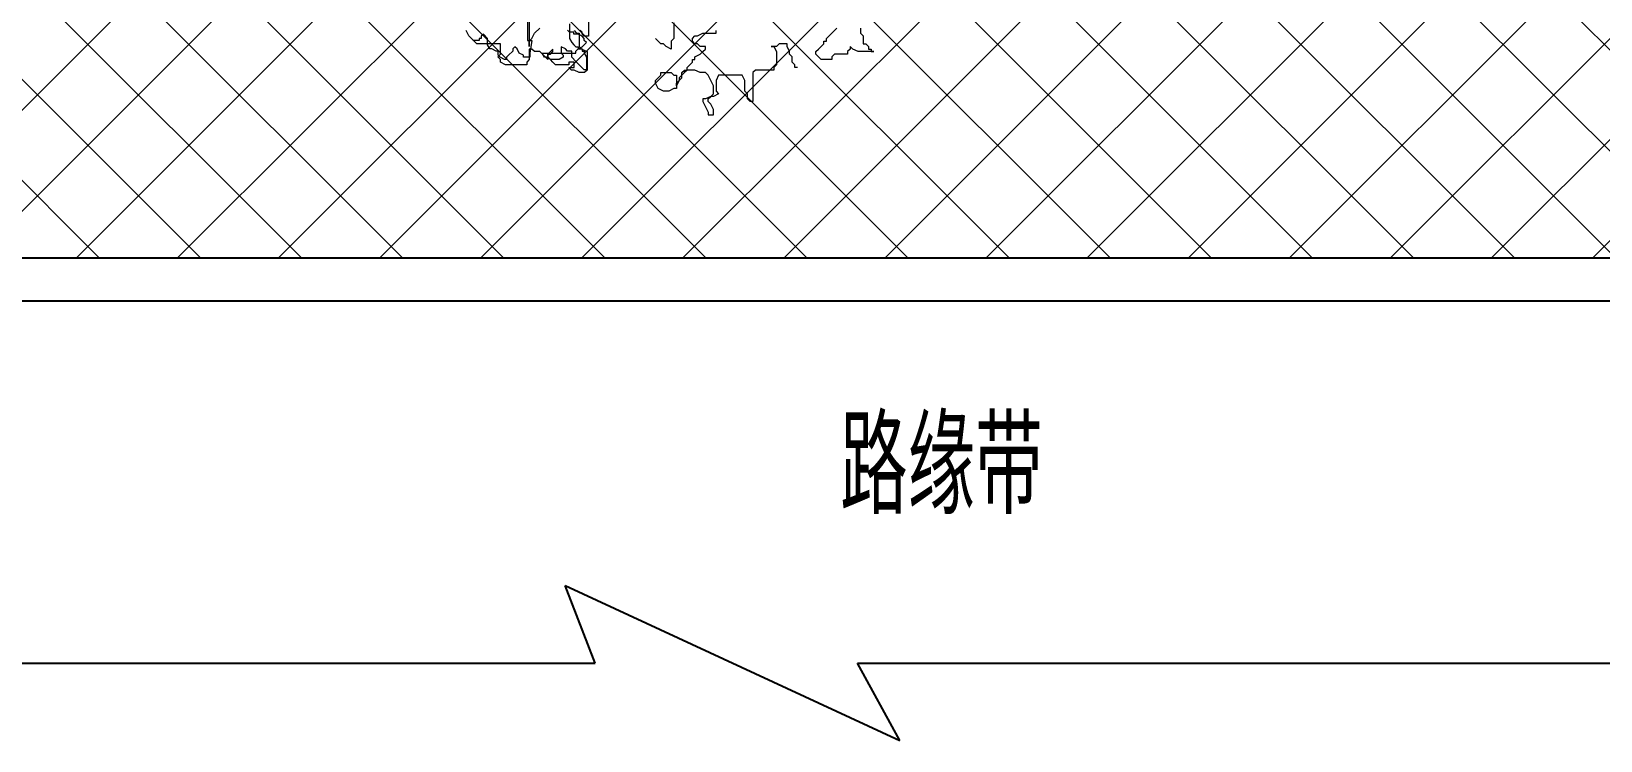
# Model space of a CAD drawing. Extents: x -95 to 325, y -1215 to -918.
# Drawn here: x 20.25 to 69.04, y -1112.31 to -1090.25 of the extents above; entities that cross this region are included whole.
import ezdxf

# ---------------------------------------------------------------- set-up
doc = ezdxf.new("R2010")
doc.units = 0
doc.layers.get('0').update_dxf_attribs({"linetype": 'CONTINUOUS'})
for name, color, linetype in [('PP-COM', 7, 'CONTINUOUS'), ('福建茶', 76, 'CONTINUOUS'), ('马尼拉草', 80, 'CONTINUOUS')]:
    doc.layers.add(name, color=color, linetype=linetype)
doc.styles.get("Standard").update_dxf_attribs({"font": 'simplex1.shx', "width": 0.7, "bigfont": 'hztxt.shx'})

# ---------------------------------------------------------------- blocks, each defined once
blk = doc.blocks.new('tulia')
at = {"color": 3, "lineweight": 0}
for p, q in [((202.085, 277.293), (201.966, 277.293)), ((201.966, 277.293), (201.966, 277.174)), ((202.085, 277.234), (202.085, 277.293)), ((201.07, 276.338), (201.07, 276.995)), ((201.07, 276.995), (201.13, 276.995)), ((201.13, 276.995), (201.189, 276.935)), ((201.189, 276.935), (201.189, 276.816)), ((201.966, 277.174), (202.025, 277.055)), ((202.025, 277.055), (202.085, 276.995)), ((202.025, 276.876), (202.145, 276.935)), ((202.085, 276.935), (202.025, 276.876)), ((202.205, 276.995), (202.085, 277.234)), ((202.085, 276.995), (202.085, 276.935)), ((202.145, 276.935), (202.205, 276.935)), ((202.205, 276.935), (202.205, 276.995)), ((201.189, 276.816), (201.249, 276.756)), ((201.249, 276.756), (201.249, 276.517)), ((201.846, 276.816), (201.966, 276.876)), ((201.906, 276.756), (201.846, 276.816)), ((201.906, 276.517), (201.906, 276.756)), ((201.966, 276.876), (202.025, 276.876)), ((202.025, 276.876), (201.966, 276.816)), ((201.966, 276.816), (201.966, 276.637)), ((201.966, 276.637), (202.025, 276.517)), ((202.802, 276.577), (202.682, 276.458)), ((202.742, 276.517), (202.802, 276.637)), ((202.802, 276.637), (202.802, 276.696)), ((202.802, 276.696), (202.861, 276.696)), ((202.802, 276.398), (202.802, 276.637)), ((202.802, 276.637), (202.802, 276.577)), ((202.861, 276.696), (202.981, 276.756)), ((202.981, 276.756), (203.1, 276.756)), ((203.1, 276.756), (203.22, 276.696)), ((203.22, 276.696), (203.28, 276.577)), ((203.28, 276.577), (203.28, 276.517)), ((200.055, 276.219), (200.114, 276.219)), ((200.114, 276.219), (200.114, 276.159)), ((200.532, 276.159), (200.592, 276.219)), ((200.592, 276.219), (200.592, 276.279)), ((200.592, 276.279), (201.01, 276.279)), ((201.01, 276.279), (201.07, 276.338)), ((201.249, 276.517), (201.309, 276.398)), ((201.309, 276.398), (201.846, 276.398)), ((201.846, 276.398), (201.906, 276.517)), ((202.025, 276.517), (202.085, 276.398)), ((202.085, 276.398), (202.145, 276.338)), ((202.145, 276.338), (202.264, 276.338)), ((202.264, 276.338), (202.384, 276.279)), ((202.384, 276.279), (202.563, 276.279)), ((202.563, 276.219), (202.503, 276.159)), ((202.563, 276.279), (202.623, 276.338)), ((202.623, 276.279), (202.563, 276.279)), ((202.563, 276.279), (202.563, 276.219)), ((202.623, 276.338), (202.682, 276.398)), ((202.682, 276.338), (202.623, 276.279)), ((202.682, 276.398), (202.742, 276.458)), ((202.682, 276.458), (202.682, 276.338)), ((202.742, 276.458), (202.742, 276.517)), ((202.861, 276.398), (202.802, 276.398)), ((202.921, 276.338), (202.861, 276.398)), ((203.16, 276.338), (202.921, 276.338)), ((203.28, 276.517), (203.16, 276.398)), ((203.16, 276.398), (203.16, 276.338)), ((204.832, 276.279), (204.892, 276.338)), ((204.832, 275.861), (204.832, 276.279)), ((204.849, 275.989), (204.849, 276.275)), ((204.849, 276.275), (204.897, 276.275)), ((204.892, 276.338), (205.011, 276.338)), ((204.897, 276.275), (204.993, 276.18)), ((205.011, 276.338), (205.131, 276.279)), ((205.131, 276.279), (205.191, 276.279)), ((205.131, 276.219), (205.131, 276.1)), ((205.25, 276.219), (205.131, 276.219)), ((205.191, 276.279), (205.25, 276.219)), ((198.382, 275.861), (198.323, 275.861)), ((198.323, 275.861), (198.681, 275.861)), ((198.382, 275.801), (198.382, 275.861)), ((198.681, 275.861), (198.8, 275.801)), ((198.86, 275.801), (198.92, 275.861)), ((198.92, 275.861), (198.92, 275.921)), ((198.92, 275.921), (199.218, 275.921)), ((199.218, 275.921), (199.278, 275.98)), ((199.278, 275.98), (199.278, 276.04)), ((199.278, 276.04), (199.517, 276.04)), ((199.517, 276.04), (199.577, 275.98)), ((199.577, 275.98), (199.637, 275.921)), ((199.637, 275.861), (199.577, 275.801)), ((199.637, 275.921), (199.637, 275.861)), ((200.114, 276.159), (200.174, 276.1)), ((200.174, 276.1), (200.174, 275.98)), ((200.174, 275.98), (200.234, 275.921)), ((200.234, 275.921), (200.234, 275.861)), ((200.234, 275.861), (200.293, 275.742)), ((200.532, 275.861), (200.532, 276.159)), ((200.592, 275.742), (200.532, 275.861)), ((202.205, 275.861), (202.145, 275.801)), ((202.264, 275.921), (202.205, 275.861)), ((202.384, 275.98), (202.264, 275.921)), ((202.443, 276.04), (202.384, 276.04)), ((202.384, 276.04), (202.384, 275.98)), ((202.503, 276.159), (202.443, 276.1)), ((202.443, 276.1), (202.443, 276.04)), ((204.952, 275.801), (204.832, 275.861)), ((204.897, 275.894), (204.849, 275.989)), ((204.897, 275.846), (204.897, 275.894)), ((204.945, 275.846), (204.897, 275.846)), ((204.945, 275.798), (204.945, 275.846)), ((204.993, 276.18), (205.088, 276.084)), ((205.088, 275.846), (205.04, 275.798)), ((205.088, 276.084), (205.184, 275.989)), ((205.852, 275.894), (205.088, 275.894)), ((205.088, 275.894), (205.088, 275.846)), ((205.131, 276.1), (205.25, 276.1)), ((205.184, 275.989), (205.184, 275.846)), ((205.184, 275.846), (205.279, 275.846)), ((205.25, 276.1), (205.25, 276.159)), ((205.25, 276.159), (205.549, 276.159)), ((205.279, 275.846), (205.327, 275.798)), ((205.375, 275.989), (205.47, 276.037)), ((205.375, 275.941), (205.375, 275.989)), ((205.422, 275.894), (205.375, 275.941)), ((205.422, 275.75), (205.422, 275.894)), ((205.47, 276.037), (205.661, 276.037)), ((205.549, 276.159), (205.609, 276.1)), ((205.609, 276.1), (205.668, 276.04)), ((205.668, 275.921), (205.609, 275.861)), ((205.609, 275.861), (205.609, 275.801)), ((205.609, 275.801), (205.668, 275.861)), ((205.661, 276.037), (205.756, 275.989)), ((205.668, 276.04), (205.728, 275.98)), ((205.728, 275.921), (205.668, 275.921)), ((205.668, 275.861), (205.728, 275.921)), ((205.728, 275.921), (205.728, 276.04)), ((205.728, 276.04), (205.788, 275.98)), ((205.728, 275.98), (205.728, 275.921)), ((205.756, 275.989), (205.804, 275.989)), ((205.788, 275.98), (205.848, 275.921)), ((205.804, 275.989), (205.852, 275.894)), ((205.848, 275.921), (205.907, 275.861)), ((205.907, 275.861), (206.027, 275.861)), ((206.027, 275.861), (206.086, 275.801)), ((206.091, 275.607), (206.138, 275.894)), ((206.138, 275.894), (206.138, 275.989)), ((206.138, 275.989), (206.282, 275.989)), ((206.146, 276.04), (206.206, 276.1)), ((206.146, 275.801), (206.146, 276.04)), ((206.206, 276.1), (206.206, 276.159)), ((206.206, 276.159), (206.684, 276.159)), ((206.282, 275.989), (206.282, 275.941)), ((206.282, 275.941), (206.377, 275.894)), ((206.377, 275.894), (206.425, 275.798)), ((206.52, 275.846), (206.616, 275.941)), ((206.52, 275.798), (206.52, 275.846)), ((206.616, 275.941), (206.664, 275.989)), ((206.664, 275.989), (206.664, 276.037)), ((206.664, 276.037), (206.711, 276.037)), ((206.684, 276.159), (206.803, 276.1)), ((206.711, 276.037), (206.807, 275.989)), ((206.803, 276.1), (206.803, 276.04)), ((206.803, 276.04), (206.863, 275.98)), ((206.863, 275.98), (206.803, 275.921)), ((206.803, 275.921), (206.803, 275.682)), ((206.807, 275.989), (206.854, 275.941)), ((206.854, 275.941), (206.854, 275.846)), ((206.854, 275.846), (206.902, 275.846)), ((206.902, 275.846), (206.998, 275.798)), ((198.442, 275.801), (198.382, 275.801)), ((198.442, 275.742), (198.442, 275.801)), ((198.502, 275.682), (198.442, 275.742)), ((198.562, 275.682), (198.502, 275.682)), ((198.562, 275.503), (198.562, 275.682)), ((198.621, 275.443), (198.562, 275.503)), ((198.8, 275.801), (198.86, 275.742)), ((198.86, 275.742), (198.86, 275.801)), ((199.338, 275.503), (199.278, 275.443)), ((199.398, 275.563), (199.338, 275.503)), ((199.457, 275.622), (199.398, 275.622)), ((199.398, 275.622), (199.398, 275.563)), ((199.517, 275.742), (199.457, 275.682)), ((199.457, 275.682), (199.457, 275.622)), ((199.577, 275.801), (199.517, 275.742)), ((200.293, 275.742), (200.293, 275.682)), ((200.293, 275.682), (200.473, 275.682)), ((200.473, 275.682), (200.532, 275.742)), ((200.532, 275.742), (200.652, 275.742)), ((200.652, 275.742), (200.592, 275.742)), ((202.145, 275.801), (202.145, 275.742)), ((202.145, 275.742), (202.264, 275.742)), ((202.324, 275.503), (202.205, 275.443)), ((202.264, 275.742), (202.324, 275.682)), ((202.324, 275.682), (202.384, 275.682)), ((202.384, 275.503), (202.324, 275.503)), ((202.384, 275.682), (202.443, 275.622)), ((202.443, 275.563), (202.384, 275.503)), ((202.443, 275.622), (202.443, 275.563)), ((202.861, 275.563), (202.921, 275.622)), ((202.861, 275.205), (202.861, 275.563)), ((202.921, 275.622), (202.921, 275.801)), ((202.921, 275.801), (203.041, 275.742)), ((203.041, 275.742), (203.1, 275.682)), ((203.1, 275.682), (203.16, 275.682)), ((203.16, 275.682), (203.22, 275.622)), ((203.22, 275.622), (203.28, 275.563)), ((204.802, 275.178), (204.802, 275.512)), ((204.802, 275.512), (204.897, 275.512)), ((204.945, 275.75), (204.849, 275.655)), ((204.849, 275.655), (204.897, 275.607)), ((204.897, 275.607), (204.897, 275.56)), ((204.897, 275.56), (204.945, 275.512)), ((204.897, 275.512), (204.945, 275.464)), ((205.04, 275.798), (204.945, 275.798)), ((205.04, 275.798), (204.945, 275.75)), ((204.945, 275.512), (205.04, 275.464)), ((205.011, 275.742), (204.952, 275.801)), ((205.011, 275.443), (205.011, 275.742)), ((205.04, 275.75), (205.04, 275.798)), ((205.088, 275.75), (205.04, 275.75)), ((205.136, 275.703), (205.088, 275.75)), ((205.184, 275.655), (205.136, 275.703)), ((205.231, 275.56), (205.184, 275.655)), ((205.231, 275.226), (205.231, 275.56)), ((205.327, 275.798), (205.422, 275.75)), ((206.086, 275.563), (206.027, 275.443)), ((206.086, 275.801), (206.146, 275.801)), ((206.146, 275.622), (206.086, 275.563)), ((206.186, 275.607), (206.091, 275.607)), ((206.146, 275.085), (206.146, 275.742)), ((206.146, 275.742), (206.146, 275.622)), ((206.186, 275.035), (206.186, 275.607)), ((206.425, 275.798), (206.473, 275.75)), ((206.473, 275.75), (206.52, 275.798)), ((206.803, 275.682), (207.341, 275.682)), ((206.998, 275.798), (207.045, 275.798)), ((207.045, 275.798), (207.093, 275.703)), ((207.093, 275.703), (207.093, 275.56)), ((207.093, 275.56), (207.189, 275.464)), ((207.189, 275.464), (207.236, 275.512)), ((207.236, 275.512), (207.236, 275.56)), ((207.236, 275.56), (207.284, 275.56)), ((207.284, 275.56), (207.284, 275.607)), ((207.284, 275.607), (207.427, 275.607)), ((207.341, 275.682), (207.4, 275.622)), ((207.4, 275.622), (207.46, 275.563)), ((207.46, 275.563), (207.52, 275.503)), ((207.52, 275.503), (207.58, 275.384)), ((198.621, 275.324), (198.621, 275.443)), ((199.278, 275.443), (199.159, 275.324)), ((202.205, 275.443), (201.906, 275.443)), ((201.906, 275.443), (201.906, 275.384)), ((204.945, 275.464), (204.945, 275.417)), ((204.945, 275.417), (204.993, 275.369)), ((205.071, 275.443), (205.011, 275.443)), ((205.04, 275.464), (205.136, 275.464)), ((205.131, 275.384), (205.071, 275.443)), ((205.136, 275.464), (205.136, 275.417)), ((205.136, 275.417), (205.231, 275.417)), ((205.231, 275.417), (205.279, 275.369)), ((206.027, 275.443), (205.907, 275.324))]:
    blk.add_line(p, q, dxfattribs=at)
blk = doc.blocks.new('tuli')
at = {"color": 3}
blk.add_blockref('tulia', (-25.998, 9.206), dxfattribs=at)

msp = doc.modelspace()

# ---------------------------------------------------------------- hatches: boundary and pattern name
at = {"layer": '福建茶', "lineweight": 9}
h = msp.add_hatch(dxfattribs=at)
h.set_pattern_fill('NET', color=256, scale=0.7, angle=45, style=0)
edge = h.paths.add_edge_path()
edge.add_line((17.259, -1079.25), (9.276, -1097.292))
edge.add_line((9.276, -1097.292), (80.817, -1097.292))
edge.add_line((80.817, -1097.292), (75.022, -1080.996))
edge.add_spline(control_points=[(75.022, -1080.996), (72.259, -1079.989), (61.161, -1076.966), (41.904, -1092.795), (25.426, -1079.598), (17.259, -1079.25)], knot_values=[77.523286, 77.523286, 77.523286, 77.523286, 86.117672, 112.04479, 137.42757, 137.42757, 137.42757, 137.42757], degree=3, periodic=0)
at = {"layer": '马尼拉草'}
h = msp.add_hatch(dxfattribs=at)
h.set_pattern_fill('AR-SAND', color=256, scale=0.1, style=0)
edge = h.paths.add_edge_path()
edge.add_line((129.18, -1062.289), (129.18, -1082.491))
edge.add_spline(control_points=[(129.18, -1082.491), (125.033, -1080.813), (112.53, -1075.937), (91.737, -1092.936), (66.733, -1072.385), (41.729, -1092.939), (16.75, -1072.503), (-7.742, -1091.997), (-23.644, -1081.165), (-31.487, -1079.539)], knot_values=[26.944979, 26.944979, 26.944979, 26.944979, 39.835418, 65.762535, 91.689652, 117.61677, 143.543887, 169.471017, 193.577857, 193.577857, 193.577857, 193.577857], degree=3, periodic=0)
edge.add_line((-31.487, -1079.539), (-31.487, -1059.337))
edge.add_spline(control_points=[(-31.487, -1059.337), (-23.644, -1060.962), (-7.742, -1071.795), (16.75, -1052.301), (41.729, -1072.737), (66.733, -1052.183), (91.737, -1072.734), (112.53, -1055.735), (125.033, -1060.611), (129.18, -1062.289)], knot_values=[26.944979, 26.944979, 26.944979, 26.944979, 51.051819, 76.978949, 102.906066, 128.833183, 154.760301, 180.687418, 193.577857, 193.577857, 193.577857, 193.577857], degree=3, periodic=0)

# ---------------------------------------------------------------- linework, layer by layer
for p, q in [((-31.487, -1098.625), (129.18, -1098.625)), ((36.849, -1107.483), (47.247, -1112.307)), ((37.778, -1109.9), (36.849, -1107.483)), ((-40.92, -1109.9), (37.778, -1109.9)), ((45.934, -1109.9), (140.177, -1109.9)), ((47.247, -1112.307), (45.934, -1109.9))]:
    msp.add_line(p, q)
at = {"layer": 'PP-COM'}
msp.add_line((-31.487, -1097.292), (129.18, -1097.292), dxfattribs=at)

# ---------------------------------------------------------------- block references
at = {"color": 1, "lineweight": 0, "xscale": 1.369095795671456, "yscale": 1.369095796253532, "zscale": 1.369095795696208, "rotation": 180}
msp.add_blockref('tuli', (282.37, -700.597), dxfattribs=at)

# ---------------------------------------------------------------- texts
at = {"width": 0.7}
msp.add_text('路缘带', height=3, dxfattribs=at).set_placement((45.394, -1105.263))

doc.saveas('drawing.dxf')
